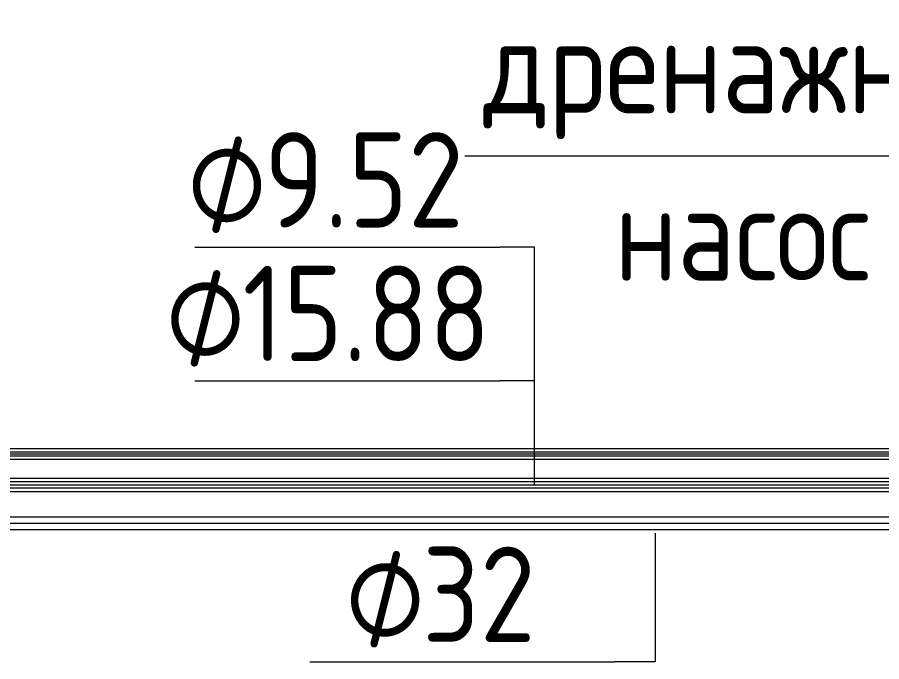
# Model space of a CAD drawing. Header units: millimetres. Extents: x -88595 to 880822, y -1054509 to -148035.
# Drawn here: x 404817 to 407085, y -280144 to -278454 of the extents above; entities that cross this region are included whole.
import ezdxf

# ---------------------------------------------------------------- set-up
doc = ezdxf.new("R2010")
doc.units = ezdxf.units.MM
for name, color, linetype, lineweight in [('Аннотация', 7, 'Continuous', 20), ('Изоляция', 7, 'Continuous', 18), ('Марки', 7, 'Continuous', 20), ('Трубопровод', 7, 'Continuous', 18)]:
    doc.layers.add(name, color=color, linetype=linetype, lineweight=lineweight)
doc.styles.add('$1$GOST Common_9', font='GOST_Common.ttf', dxfattribs={"width": 0.9, "height": 250})
doc.styles.add('$5$GOST Common', font='GOST_Common.ttf', dxfattribs={"width": 0.9, "height": 250})

# ---------------------------------------------------------------- blocks, each defined once
blk = doc.blocks.new('$0$ADSK_Аннотация_Текст_сВыноской - Текст с выноской-3264166-В_Координация_3 этаж ОВ3')
at = {"layer": 'Аннотация'}
blk.add_line((-8, 0), (8, 0), dxfattribs=at)
blk = doc.blocks.new('$0$ADSK_M_Трубы - Диаметр_8-160846-В_Координация_3 этаж ОВ3')
at = {"layer": 'Марки'}
blk.add_line((0, 0), (8, 0), dxfattribs=at)

msp = doc.modelspace()

# ---------------------------------------------------------------- linework, layer by layer
at = {"layer": 'Изоляция', "color": 190, "true_color": 0x8000ff}
for p, q in [((408206.4, -279585), (404714.4, -279585)), ((404722.6, -279612.5), (408198.3, -279612.5))]:
    msp.add_line(p, q, dxfattribs=at)
at = {"layer": 'Изоляция', "color": 134, "true_color": 0x00a6a6}
for p, q in [((408242.4, -279663), (404758.4, -279663)), ((404765.8, -279696.9), (408235.1, -279696.9))]:
    msp.add_line(p, q, dxfattribs=at)
at = {"layer": 'Марки'}
for p, q in [((406174, -279056.6), (406082.6, -279056.6)), ((406174, -279592.9), (406174, -279056.6)), ((406174, -279407), (406082.6, -279407)), ((406174, -279678.2), (406174, -279407)), ((406490.3, -279806.9), (406490.3, -280143.6)), ((406490.3, -280143.6), (406384.6, -280143.6))]:
    msp.add_line(p, q, dxfattribs=at)
at = {"layer": 'Трубопровод', "color": 190, "linetype": 'Continuous', "true_color": 0x8000ff}
for p, q in [((408206.4, -279594), (404714.4, -279594)), ((404714.4, -279603.5), (408206.4, -279603.5))]:
    msp.add_line(p, q, dxfattribs=at)
at = {"layer": 'Трубопровод', "color": 190, "true_color": 0x8000ff}
msp.add_line((404714.4, -279598.7), (408206.4, -279598.7), dxfattribs=at)
msp.add_line((404714.4, -279598.7), (408206.4, -279598.7), dxfattribs=at)
at = {"layer": 'Трубопровод', "color": 134, "linetype": 'Continuous', "true_color": 0x00a6a6}
for p, q in [((408242.4, -279672), (404758.4, -279672)), ((404758.4, -279687.9), (408242.4, -279687.9))]:
    msp.add_line(p, q, dxfattribs=at)
at = {"layer": 'Трубопровод', "color": 134, "true_color": 0x00a6a6}
msp.add_line((404758.4, -279680), (408242.4, -279680), dxfattribs=at)
msp.add_line((404758.4, -279680), (408242.4, -279680), dxfattribs=at)
at = {"layer": 'Трубопровод', "color": 24, "linetype": 'Continuous', "true_color": 0xa52900}
for p, q in [((408230.8, -279764.7), (404765.8, -279764.7)), ((404765.8, -279796.7), (408230.8, -279796.7))]:
    msp.add_line(p, q, dxfattribs=at)
at = {"layer": 'Трубопровод', "color": 24, "true_color": 0xa52900}
msp.add_line((404765.8, -279780.7), (408230.8, -279780.7), dxfattribs=at)
msp.add_line((404765.8, -279780.7), (408230.8, -279780.7), dxfattribs=at)

# ---------------------------------------------------------------- block references
at = {"layer": 'Аннотация', "xscale": 100, "yscale": 100, "zscale": 100}
msp.add_blockref('$0$ADSK_Аннотация_Текст_сВыноской - Текст с выноской-3264166-В_Координация_3 этаж ОВ3', (406790.5, -278817.2), dxfattribs=at)
at = {"layer": 'Марки', "xscale": 99.99999999999993, "yscale": 99.99999999999993, "zscale": 99.99999999999993}
for p in [(405282.6, -279056.6), (405282.6, -279407), (405584.6, -280143.6)]:
    msp.add_blockref('$0$ADSK_M_Трубы - Диаметр_8-160846-В_Координация_3 этаж ОВ3', p, dxfattribs=at)

# ---------------------------------------------------------------- texts
at = {"layer": 'Аннотация', "lineweight": 9, "char_height": 250, "attachment_point": 1, "style": '$5$GOST Common'}
for s, insert, width in [('дренажный', (406039.5, -278455.5), 1847.088), ('насос', (406383.1, -278894.3), 937.974)]:
    msp.add_mtext(s, dxfattribs=dict(at, insert=insert, width=width))
at = {"layer": 'Марки', "lineweight": 9, "char_height": 250, "attachment_point": 1}
for s, insert, width, style in [('\\fGOST Common|b0|i0|c254|p34|;\\W.9;⌀', (405261.8, -278755.1), 245.316, '$1$GOST Common_9'), ('9.52', (405464.2, -278755.1), 663.797, '$5$GOST Common'), ('15.88', (405407.5, -279105.5), 800.886, '$5$GOST Common'), ('\\fGOST Common|b0|i0|c254|p34|;\\W.9;⌀', (405205.1, -279105.5), 245.316, '$1$GOST Common_9'), ('32', (405879.2, -279842), 389.62, '$5$GOST Common'), ('\\fGOST Common|b0|i0|c254|p34|;\\W.9;⌀', (405676.8, -279842), 245.316, '$1$GOST Common_9')]:
    msp.add_mtext(s, dxfattribs=dict(at, insert=insert, width=width, style=style))

doc.saveas('drawing.dxf')
